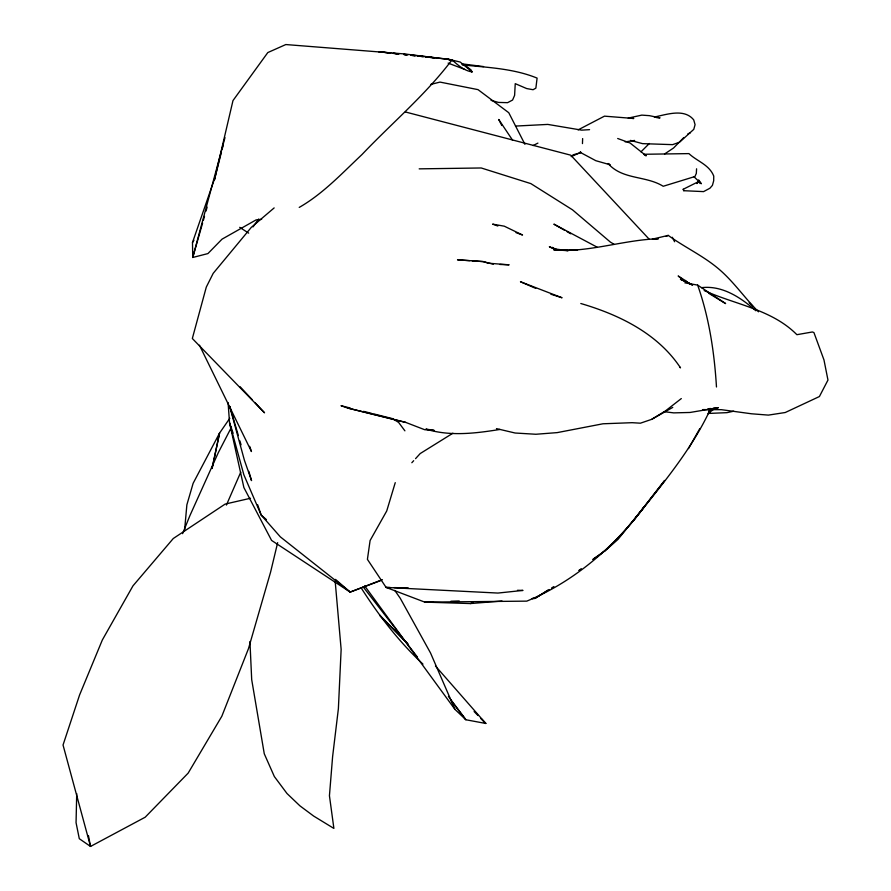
<?xml version="1.0" encoding="UTF-8"?>
<svg xmlns="http://www.w3.org/2000/svg" width="891" height="891" viewBox="0 0 891 891"><rect width="100%" height="100%" fill="white"/><g stroke="black" fill="none" stroke-linecap="round" stroke-linejoin="round"><path stroke-width="1.34" d="M184.571 530.435L186.876 504.796L193.135 483.301L219.554 433.115L229.822 418.269M76.715 793.58L76.058 822.683L79.299 838.698L90.526 846.45L145.166 817.225L188.157 773.121L221.837 716.23L248.511 648.548L270.586 572.122L277.658 542.652M617.686 138.495L630.093 143.017L646.209 155.836L643.681 154.277L688.932 153.608C697.018 161.282 709.258 164.646 713.747 176.073L713.691 180.762L712.41 185.384L709.904 188.246L703.578 191.61L683.798 190.707L683.23 189.26L698.611 181.586L696.951 183.568L699.29 180.561M582.458 143.596L582.647 138.573M696.584 168.8L696.317 173.411L694.935 176.529L663.216 186.264C645.697 175.449 622.653 179.926 608.219 163.677M212.125 468.499L219.554 433.115L212.069 468.22M221.425 152.127L214.43 179.915L232.985 100.583L267.801 52.569L285.822 44.55L404.425 53.928L452.015 59.853C457.785 64.976 464.189 70.823 472.107 71.893L470.994 69.899L465.057 65.299L462.44 64.364M222.093 149.488L223.095 145.511M224.977 137.626L192.746 257.477L207.926 253.579L222.026 239.167L256.14 219.877L261.653 219.342M202.602 223.006L192.746 257.477L192.489 242.53L215.366 176.407M203.36 220.355L204.496 216.379M206.01 211.078L207.146 207.102M395.248 482.655L386.727 510.977L370.099 540.514L367.415 559.359L386.093 587.414L424.784 602.127L470.381 603.552L502.023 601.024M709.693 409.893L708.234 413.78C688.899 453.263 660.242 486.686 633.2 520.957C621.283 534.622 609.489 548.956 593.952 558.668M713.691 409.27L709.526 412.355L709.715 413.391L726.922 412.656L733.694 411.197M710.227 408.802L708.234 413.78L709.804 409.994M182.588 533.664L189.828 515.811L218.273 452.728L231.526 427.079M226.403 505.074L240.748 472.174M688.498 448.596L699.736 428.749M192.489 242.53L193.926 240.292M253.055 226.882L258.668 219.03M639.493 512.804L664.708 480.438L633.2 520.957M452.015 59.853C425.631 94.836 392.029 122.913 361.991 154.533C342.133 173.188 323.054 193.781 299.231 207.403M411.831 462.73L413.691 460.692M415.551 458.653L420.207 453.552L452.895 433.215M649.35 143.484L641.03 151.782M683.787 137.559L673.574 147.995L664.541 154.009M433.048 601.848L424.784 602.127L526.781 601.135C574.127 581.611 614.4 546.84 644.939 505.932L618.064 539.322L605.245 550.671M630.494 140.399L642.522 143.64L672.582 144.643L679.521 142.237L693.777 129.362L695.069 124.673L693.721 119.884C684.255 108.156 666.746 114.538 654.317 117.033M274.15 207.915L251.295 227.372L213.183 273.37L206.3 287.08L192.333 338.502L264.538 412.811L255.116 402.765M681.314 398.567L665.544 410.84L651.7 419.338L640.406 423.192L632.12 422.69L602.995 423.782L557.209 432.614L535.881 434.262L515.121 433.015L496.476 428.616M592.638 559.515L605.134 550.694M579.139 570.396L581.422 568.926L579.061 570.396M547.776 590.288L535.023 598.384L532.272 598.607M549.157 589.53L535.023 598.384L532.272 598.474M551.518 588.049L553.868 586.579M709.526 412.355L709.849 413.435M651.7 419.338L672.761 407.399M578.103 129.874L604.466 116.153L633.768 118.492L628.266 118.091L641.821 115.117L649.35 115.652L660.042 117.868L656.533 117.623M533.085 145.545L537.919 143.106M666.112 236.393L668.239 235.391C683.842 246.707 701.707 255.071 716.832 267.389C732.736 280.242 744.119 297.449 758.486 311.805M571.164 156.616L580.91 152.316M228.074 402.532L229.544 422.824L243.889 487.555L271.577 540.414L350.152 592.081L382.395 579.64M233.108 433.215L229.544 422.824L243.867 474.803L261.197 515.109L280.342 536.872L350.152 592.081L381.37 580.331M687.941 133.75L690.08 133.004M470.381 603.552L473.021 602.728M572.935 154.856L580.832 152.684L595.834 160.703L610.135 164.768L608.152 163.51M430.576 84.467L440.009 82.095L478.01 89.635L508.761 112.712L524.944 144.331M668.239 235.391L652.401 239.144L658.416 238.721C628.489 239.735 599.42 249.068 569.405 250.36L577.624 249.803L553.645 249.736L568.168 250.694L554.547 248.923L556.886 249.792M250.505 498.258L225.145 504.083L173.288 538.498L132.971 585.855L102.331 639.994L79.577 694.98L63.038 745.01L90.526 846.45L88.432 835.546M685.157 280.966L692.218 284.775M499.896 429.451C475.426 433.382 450.022 436.568 425.876 429.106L433.973 430.275M625.181 141.892L634.648 140.444M707.977 408.78L710.584 408.501M713.19 408.234L718.402 407.688L690.057 412.466L673.741 412.878L664.285 411.698M589.564 129.663L581.7 130.142L547.787 124.417L515.488 126.077M450.969 601.236L459.233 600.957M701.551 287.659C722.478 285.22 740.9 297.65 755.869 310.781M419.182 168.856L481.229 167.976L530.858 183.613L572.512 209.842L610.458 242.152L614.01 244.257M702.821 409.604L721.409 409.682L751.481 413.78L768.387 415.106L785.261 412.511L819.408 396.54L827.962 380.056L823.975 359.931L813.928 332.577L812.392 331.975L796.888 334.693C771.918 309.455 735.264 304.588 704.157 290.544M390.236 587.514L386.093 587.414L497.946 593.061L523.006 590.421L517.471 590.299M394.39 587.603L408.223 587.904M493.313 264.193L483.167 261.586L457.517 259.827L469.668 260.651M499.896 264.46L509.117 264.816L488.257 263.201L483.167 261.586L472.364 260.84M491.041 100.349L498.47 102.42L507.592 102.665L512.592 100.026L514.608 95.359L515.243 83.654L526.681 88.565L533.074 89.713L535.87 88.153L537.095 78.107C513.494 68.429 487.41 67.493 462.362 64.887M433.995 430.442L424.595 429.685L405.795 422.423L347.49 407.989L341.008 405.695L350.286 408.022M395.593 53.649L398.344 53.894L393.009 53.349M403.835 54.384L407.955 54.752M410.706 54.986L448.084 59.185L460.19 62.036L472.107 71.893L469.702 70.623M403.868 54.54L406.619 54.841M410.751 55.287L414.883 55.732M417.645 56.033L423.147 56.634M425.909 56.935L434.173 57.826L426.065 56.935M390.926 53.07L378.764 51.734L390.414 53.059M393.622 53.371L399.034 53.961M404.436 54.551L407.142 54.852M411.197 55.298L415.251 55.743M417.957 56.044L423.359 56.634M461.605 63.807L483.557 66.58M684.845 282.826L697.653 285.109L725.63 303.586L708.612 293.239M405.795 422.423L347.49 407.989M363.539 411.352L371.491 413.346M373.986 413.97L392.463 418.614L398.6 422.401L404.904 430.832M405.36 111.965L570.741 155.179L649.138 239.156M550.861 294.219L562.054 297.772L520.455 281.745L535.725 288.372M580.798 303.508C619.212 314.757 657.825 333.546 680.501 367.86L679.933 367.203M453.307 61.067L448.084 59.185L450.49 60.454M497.824 226.024L492.623 224.131L504.273 226.18L522.538 235.012L516.034 232.651M448.128 63.116L464.623 69.375M557.866 250.07L549.346 246.751L556.196 250.003M692.719 284.964L680.423 279.239L692.017 284.842M597.17 247.186L553.868 224.142L564.716 230.335M567.133 231.716L570.752 233.787M685.758 280.843L678.162 275.987L682.261 279.239M556.352 249.914L552.42 247.386L555.616 249.948M239.701 227.328L248.667 233.141M693.911 176.663L701.317 183.758L699.346 180.862M266.431 519.631L261.197 515.109L257.633 504.707M335.506 579.406L350.152 592.081M422.958 664.107C398.912 641.709 378.831 615.536 361.167 587.915M364.664 585.866L454.933 709.359L465.882 719.75L485.807 723.47L435.454 666M749.164 302.628L752.639 306.081M407.889 643.981L379.633 615.169L407.755 643.837M474.112 711.541L478.01 715.518M480.94 718.502L485.807 723.47L481.162 718.703M240.047 386.694L252.287 399.747M685.368 280.487L687.161 282.414M363.216 586.935L417.511 657.179M450.612 699.992L465.882 719.75L448.418 696.406M394.769 590.388L400.259 598.273L430.542 653.003L454.933 709.359M512.57 140.188L498.726 119.472L501.8 125.486M683.798 190.707L683.23 189.26M580.297 151.704L580.832 152.684M672.326 237.262L674.598 241.739M199.45 345.207L251.462 451.548L249.669 446.324M697.653 285.109C709.18 317.742 714.359 352.513 716.475 386.972M698.678 179.904L700.025 183.468M229.822 406.441L238.354 435.576M239.902 440.878L241.071 444.854M248.823 471.339L251.54 480.605L244.412 460.268L229.678 406.396M335.172 581.21L341.142 649.383L338.38 708.713L332.61 756.626L329.436 795.741L333.891 828.43L313.677 816.078L299.933 805.854L286.991 793.502L274.35 776.551L264.271 753.786L251.696 679.621L249.937 641.509"/></g></svg>
